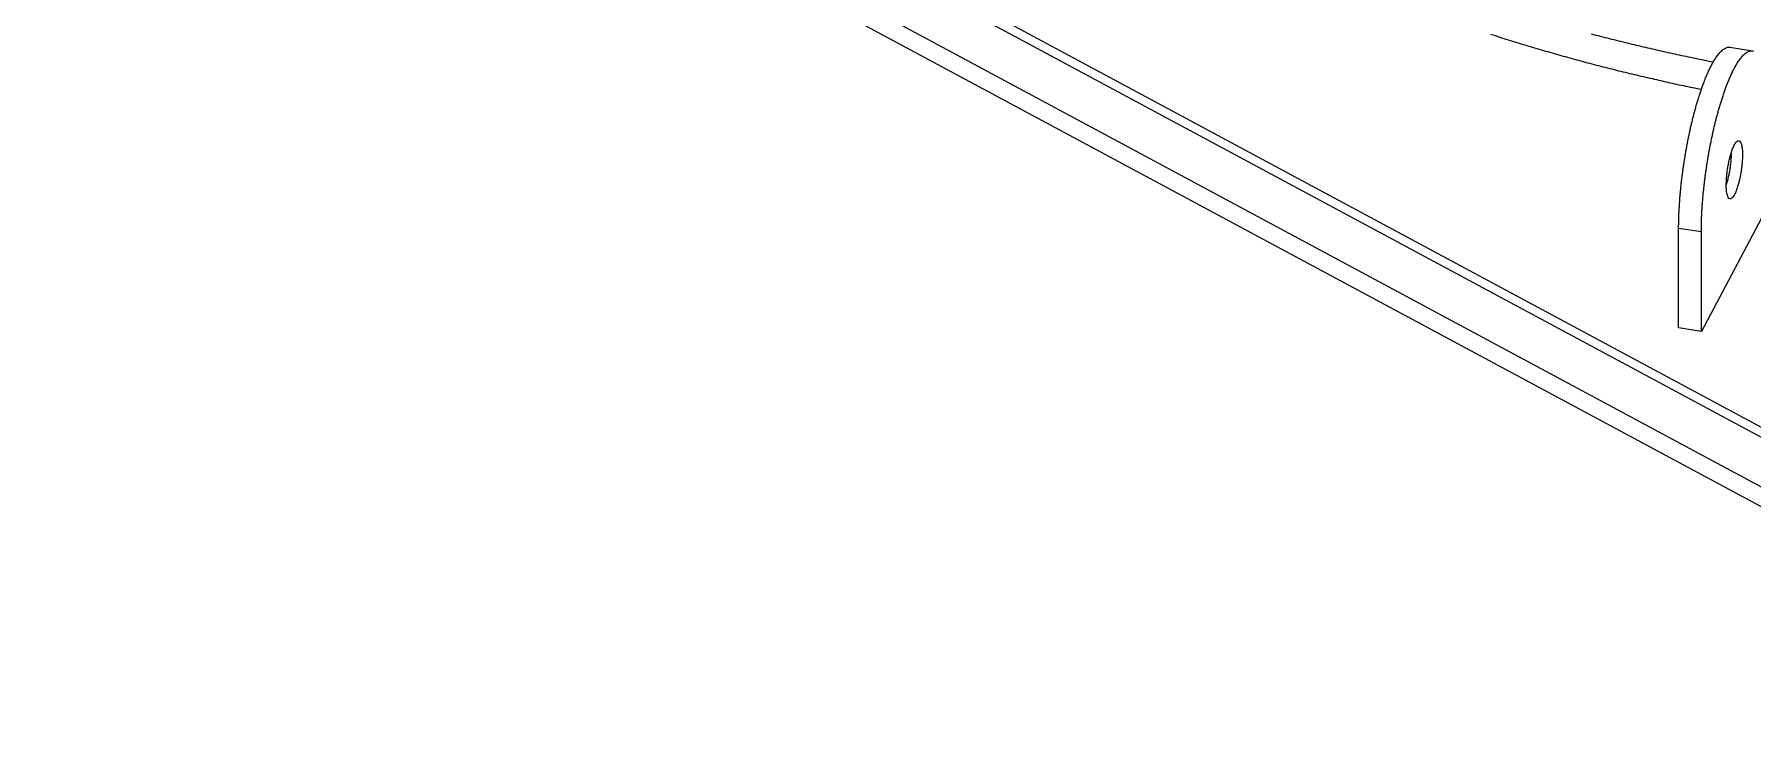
# Model space of a CAD drawing. Header units: millimetres. Extents: x 0 to 841, y 0 to 594.
# Drawn here: x 97.8 to 289.3, y 154.3 to 231.2 of the extents above; entities that cross this region are included whole.
import ezdxf

# ---------------------------------------------------------------- set-up
doc = ezdxf.new("R2010")
doc.units = ezdxf.units.MM
doc.layers.add('FINA', color=7, linetype='CONTINUOUS', lineweight=25)

msp = doc.modelspace()

# ---------------------------------------------------------------- linework, layer by layer
at = {"layer": 'FINA'}
for points in [[(71.5, 303.82), (335.5, 162.08)], [(72.53, 304.37), (336.53, 162.63)], [(71.5, 298.28), (335.5, 156.54)], [(71.5, 298.28), (335.5, 156.54)], [(71.5, 296.07), (335.5, 154.33)], [(260.1, 231.26), (260.35, 231.18), (260.59, 231.1), (260.83, 231.02), (261.08, 230.94), (261.32, 230.86), (261.56, 230.79), (261.81, 230.71), (262.05, 230.63), (262.3, 230.56), (262.54, 230.48), (262.78, 230.41), (263.03, 230.33), (263.27, 230.26), (263.52, 230.18), (263.76, 230.11), (264.01, 230.03), (264.25, 229.96), (264.5, 229.89), (264.74, 229.81), (264.99, 229.74), (265.23, 229.67), (265.48, 229.6), (265.72, 229.52), (265.97, 229.45), (266.21, 229.38), (266.46, 229.31), (266.7, 229.24), (266.95, 229.17), (267.2, 229.1), (267.44, 229.03), (267.69, 228.96), (267.93, 228.89), (268.18, 228.82), (268.43, 228.75), (268.67, 228.68), (268.92, 228.62), (269.16, 228.55), (269.41, 228.48), (269.66, 228.41), (269.9, 228.35), (270.15, 228.28), (270.4, 228.21), (270.65, 228.15), (270.89, 228.08), (271.14, 228.02), (271.39, 227.95), (271.63, 227.89), (271.88, 227.82), (272.13, 227.76), (272.38, 227.69), (272.62, 227.63), (272.87, 227.57), (273.12, 227.5), (273.37, 227.44), (273.61, 227.38), (273.86, 227.32), (274.11, 227.25), (274.36, 227.19), (274.61, 227.13), (274.85, 227.07), (275.1, 227.01), (275.35, 226.95), (275.6, 226.89), (275.85, 226.83), (276.1, 226.77), (276.35, 226.71), (276.59, 226.65), (276.84, 226.59), (277.09, 226.53), (277.34, 226.48), (277.59, 226.42), (277.84, 226.36), (278.09, 226.3), (278.34, 226.25), (278.59, 226.19), (278.84, 226.13), (279.08, 226.08), (279.33, 226.02), (279.58, 225.96), (279.83, 225.91), (280.08, 225.85), (280.33, 225.8), (280.58, 225.74), (280.83, 225.69), (281.08, 225.63), (281.33, 225.58), (281.58, 225.53), (281.83, 225.47), (282.08, 225.42), (282.33, 225.37), (282.58, 225.32), (282.83, 225.26), (283.08, 225.21), (283.33, 225.16), (283.58, 225.11)], [(271.32, 231.29), (271.57, 231.23), (271.82, 231.16), (272.07, 231.1), (272.32, 231.03), (272.57, 230.97), (272.82, 230.9), (273.07, 230.84), (273.32, 230.77), (273.57, 230.71), (273.82, 230.65), (274.07, 230.59), (274.32, 230.52), (274.57, 230.46), (274.82, 230.4), (275.08, 230.34), (275.33, 230.28), (275.58, 230.22), (275.83, 230.16), (276.08, 230.1), (276.33, 230.04), (276.58, 229.98), (276.83, 229.92), (277.08, 229.86), (277.34, 229.8), (277.59, 229.74), (277.84, 229.68), (278.09, 229.62), (278.34, 229.57), (278.6, 229.51), (278.85, 229.45), (279.1, 229.39), (279.35, 229.34), (279.6, 229.28), (279.86, 229.23), (280.11, 229.17), (280.36, 229.11), (280.61, 229.06), (280.86, 229), (281.12, 228.95), (281.37, 228.89), (281.62, 228.84), (281.87, 228.79), (282.13, 228.73), (282.38, 228.68), (282.63, 228.63), (282.89, 228.57), (283.14, 228.52), (283.39, 228.47), (283.65, 228.42), (283.9, 228.37), (284.15, 228.32), (284.4, 228.26), (284.66, 228.21), (284.91, 228.16)], [(281.05, 209.6), (281.05, 209.72), (281.05, 209.85), (281.05, 209.97), (281.06, 210.09), (281.06, 210.21), (281.06, 210.33), (281.06, 210.45), (281.06, 210.57), (281.07, 210.69), (281.07, 210.81), (281.08, 210.93), (281.08, 211.05), (281.08, 211.17), (281.09, 211.29), (281.1, 211.41), (281.1, 211.53), (281.11, 211.65), (281.11, 211.77), (281.12, 211.89), (281.13, 212.01), (281.13, 212.14), (281.14, 212.26), (281.15, 212.38), (281.16, 212.5), (281.17, 212.62), (281.18, 212.74), (281.18, 212.86), (281.19, 212.98), (281.2, 213.1), (281.21, 213.22), (281.22, 213.34), (281.23, 213.46), (281.24, 213.58), (281.26, 213.7), (281.27, 213.82), (281.28, 213.94), (281.29, 214.06), (281.3, 214.18), (281.31, 214.3), (281.33, 214.42), (281.34, 214.54), (281.35, 214.66), (281.37, 214.78), (281.38, 214.9), (281.39, 215.02), (281.41, 215.14), (281.42, 215.26), (281.44, 215.38), (281.45, 215.5), (281.47, 215.62), (281.48, 215.74), (281.5, 215.85), (281.52, 215.97), (281.53, 216.09), (281.55, 216.21), (281.57, 216.33), (281.58, 216.45), (281.6, 216.57), (281.62, 216.69), (281.64, 216.81), (281.65, 216.93), (281.67, 217.05), (281.69, 217.17), (281.71, 217.29), (281.73, 217.41), (281.75, 217.52), (281.77, 217.64), (281.79, 217.76), (281.81, 217.88), (281.83, 218), (281.85, 218.12), (281.87, 218.24), (281.89, 218.36), (281.91, 218.48), (281.93, 218.59), (281.95, 218.71), (281.98, 218.83), (282, 218.95), (282.02, 219.07), (282.04, 219.19), (282.07, 219.31), (282.09, 219.42), (282.11, 219.54), (282.14, 219.66), (282.16, 219.78), (282.18, 219.9), (282.21, 220.01), (282.23, 220.13), (282.26, 220.25), (282.28, 220.37), (282.31, 220.49), (282.34, 220.6), (282.36, 220.72), (282.39, 220.84), (282.42, 220.96), (282.44, 221.07), (282.47, 221.19), (282.5, 221.31), (282.53, 221.43), (282.55, 221.54), (282.58, 221.66), (282.61, 221.78), (282.64, 221.9), (282.67, 222.01), (282.7, 222.13), (282.73, 222.25), (282.76, 222.36), (282.79, 222.48), (282.82, 222.6), (282.85, 222.71), (282.88, 222.83), (282.92, 222.95), (282.95, 223.06), (282.98, 223.18), (283.01, 223.29), (283.05, 223.41), (283.08, 223.53), (283.11, 223.64), (283.15, 223.76), (283.18, 223.87), (283.22, 223.99), (283.25, 224.1), (283.29, 224.22), (283.33, 224.33), (283.36, 224.45), (283.4, 224.56), (283.44, 224.68), (283.47, 224.79), (283.51, 224.91), (283.55, 225.02), (283.59, 225.13), (283.63, 225.25), (283.67, 225.36), (283.71, 225.48), (283.75, 225.59), (283.79, 225.7), (283.84, 225.81), (283.88, 225.93), (283.92, 226.04), (283.97, 226.15), (284.01, 226.26), (284.06, 226.38), (284.1, 226.49), (284.15, 226.6), (284.2, 226.71), (284.24, 226.82), (284.29, 226.93), (284.34, 227.04), (284.39, 227.15), (284.44, 227.26), (284.49, 227.37), (284.55, 227.48), (284.6, 227.59), (284.66, 227.69), (284.71, 227.8), (284.77, 227.91), (284.83, 228.01), (284.88, 228.12), (284.95, 228.22), (285.01, 228.33), (285.07, 228.43), (285.13, 228.53), (285.2, 228.63), (285.27, 228.73), (285.34, 228.83), (285.41, 228.93), (285.49, 229.02), (285.56, 229.11), (285.64, 229.2), (285.72, 229.29), (285.81, 229.38), (285.9, 229.46), (285.99, 229.53), (286.09, 229.6), (286.19, 229.67), (286.3, 229.72), (286.41, 229.76), (286.53, 229.79), (286.65, 229.8), (286.77, 229.79)], [(286.77, 229.79), (289.3, 229.41)], [(283.58, 209.22), (283.58, 209.34), (283.58, 209.46), (283.58, 209.58), (283.58, 209.7), (283.58, 209.82), (283.58, 209.94), (283.59, 210.06), (283.59, 210.18), (283.59, 210.3), (283.6, 210.42), (283.6, 210.54), (283.6, 210.66), (283.61, 210.78), (283.61, 210.9), (283.62, 211.03), (283.62, 211.15), (283.63, 211.27), (283.64, 211.39), (283.64, 211.51), (283.65, 211.63), (283.66, 211.75), (283.67, 211.87), (283.67, 211.99), (283.68, 212.11), (283.69, 212.23), (283.7, 212.35), (283.71, 212.47), (283.72, 212.59), (283.73, 212.71), (283.74, 212.83), (283.75, 212.95), (283.76, 213.07), (283.77, 213.19), (283.78, 213.31), (283.79, 213.43), (283.8, 213.55), (283.81, 213.67), (283.83, 213.79), (283.84, 213.91), (283.85, 214.03), (283.86, 214.15), (283.88, 214.27), (283.89, 214.39), (283.91, 214.51), (283.92, 214.63), (283.93, 214.75), (283.95, 214.87), (283.96, 214.99), (283.98, 215.11), (283.99, 215.23), (284.01, 215.35), (284.02, 215.47), (284.04, 215.59), (284.06, 215.71), (284.07, 215.83), (284.09, 215.95), (284.11, 216.06), (284.12, 216.18), (284.14, 216.3), (284.16, 216.42), (284.18, 216.54), (284.2, 216.66), (284.21, 216.78), (284.23, 216.9), (284.25, 217.02), (284.27, 217.14), (284.29, 217.26), (284.31, 217.38), (284.33, 217.49), (284.35, 217.61), (284.37, 217.73), (284.39, 217.85), (284.41, 217.97), (284.43, 218.09), (284.46, 218.21), (284.48, 218.33), (284.5, 218.44), (284.52, 218.56), (284.54, 218.68), (284.57, 218.8), (284.59, 218.92), (284.61, 219.04), (284.64, 219.15), (284.66, 219.27), (284.68, 219.39), (284.71, 219.51), (284.73, 219.63), (284.76, 219.75), (284.78, 219.86), (284.81, 219.98), (284.83, 220.1), (284.86, 220.22), (284.89, 220.33), (284.91, 220.45), (284.94, 220.57), (284.97, 220.69), (284.99, 220.8), (285.02, 220.92), (285.05, 221.04), (285.08, 221.16), (285.11, 221.27), (285.13, 221.39), (285.16, 221.51), (285.19, 221.63), (285.22, 221.74), (285.25, 221.86), (285.28, 221.98), (285.31, 222.09), (285.34, 222.21), (285.38, 222.33), (285.41, 222.44), (285.44, 222.56), (285.47, 222.67), (285.5, 222.79), (285.54, 222.91), (285.57, 223.02), (285.6, 223.14), (285.64, 223.25), (285.67, 223.37), (285.71, 223.48), (285.74, 223.6), (285.78, 223.72), (285.81, 223.83), (285.85, 223.95), (285.89, 224.06), (285.92, 224.18), (285.96, 224.29), (286, 224.4), (286.04, 224.52), (286.08, 224.63), (286.12, 224.75), (286.16, 224.86), (286.2, 224.97), (286.24, 225.09), (286.28, 225.2), (286.32, 225.31), (286.36, 225.43), (286.4, 225.54), (286.45, 225.65), (286.49, 225.76), (286.54, 225.88), (286.58, 225.99), (286.63, 226.1), (286.67, 226.21), (286.72, 226.32), (286.77, 226.43), (286.82, 226.54), (286.87, 226.65), (286.92, 226.76), (286.97, 226.87), (287.02, 226.98), (287.07, 227.09), (287.13, 227.2), (287.18, 227.31), (287.24, 227.41), (287.29, 227.52), (287.35, 227.63), (287.41, 227.73), (287.47, 227.83), (287.53, 227.94), (287.59, 228.04), (287.66, 228.14), (287.73, 228.24), (287.79, 228.34), (287.86, 228.44), (287.94, 228.54), (288.01, 228.63), (288.09, 228.73), (288.17, 228.82), (288.25, 228.9), (288.33, 228.99), (288.42, 229.07), (288.52, 229.15), (288.62, 229.22), (288.72, 229.28), (288.83, 229.33), (288.94, 229.38), (289.06, 229.4), (289.18, 229.41), (289.3, 229.41)], [(289.3, 229.41), (289.41, 229.38)], [(286.36, 214.45), (286.36, 214.57), (286.36, 214.69), (286.37, 214.81), (286.37, 214.93), (286.38, 215.05), (286.39, 215.17), (286.4, 215.29), (286.41, 215.41), (286.42, 215.53), (286.43, 215.65), (286.44, 215.77), (286.46, 215.89), (286.47, 216.01), (286.49, 216.13), (286.51, 216.25), (286.53, 216.37), (286.55, 216.49), (286.57, 216.61), (286.59, 216.73), (286.61, 216.85), (286.64, 216.96), (286.66, 217.08), (286.69, 217.2), (286.72, 217.32), (286.74, 217.43), (286.77, 217.55), (286.8, 217.67), (286.84, 217.78), (286.87, 217.9), (286.91, 218.02), (286.94, 218.13), (286.98, 218.25), (287.02, 218.36), (287.06, 218.47), (287.11, 218.58), (287.16, 218.69), (287.21, 218.8), (287.26, 218.91), (287.32, 219.02), (287.39, 219.12), (287.46, 219.21), (287.54, 219.3), (287.64, 219.37), (287.76, 219.39)], [(287.76, 219.39), (287.87, 219.33), (287.94, 219.24), (287.99, 219.13), (288.04, 219.02), (288.07, 218.9), (288.09, 218.79), (288.11, 218.67), (288.13, 218.55), (288.14, 218.43), (288.15, 218.31), (288.16, 218.19), (288.16, 218.07), (288.16, 217.95), (288.16, 217.83), (288.16, 217.71), (288.16, 217.59), (288.16, 217.47), (288.15, 217.35), (288.14, 217.22), (288.14, 217.1), (288.13, 216.98), (288.12, 216.86), (288.1, 216.74), (288.09, 216.63), (288.08, 216.51), (288.06, 216.39), (288.05, 216.27), (288.03, 216.15), (288.01, 216.03), (288, 215.91), (287.98, 215.79), (287.95, 215.67), (287.93, 215.55), (287.91, 215.44), (287.89, 215.32), (287.86, 215.2), (287.83, 215.08), (287.81, 214.96), (287.78, 214.85), (287.75, 214.73), (287.72, 214.61), (287.69, 214.5), (287.65, 214.38), (287.62, 214.27), (287.58, 214.15), (287.54, 214.04), (287.5, 213.93), (287.46, 213.81), (287.41, 213.7), (287.37, 213.59), (287.32, 213.48), (287.26, 213.37), (287.2, 213.27), (287.14, 213.17), (287.07, 213.07), (286.98, 212.99), (286.88, 212.92), (286.76, 212.9)], [(286.9, 218), (286.9, 217.88), (286.9, 217.76), (286.89, 217.63), (286.89, 217.51), (286.88, 217.39), (286.87, 217.26), (286.86, 217.14), (286.85, 217.02), (286.84, 216.89), (286.83, 216.77), (286.81, 216.65), (286.8, 216.53), (286.78, 216.41), (286.76, 216.28), (286.74, 216.16), (286.72, 216.04), (286.7, 215.92), (286.68, 215.8), (286.66, 215.67), (286.63, 215.55), (286.61, 215.43), (286.58, 215.31), (286.55, 215.19), (286.52, 215.07), (286.49, 214.95), (286.46, 214.83), (286.43, 214.71), (286.4, 214.6), (286.36, 214.48)], [(286.76, 212.9), (286.65, 212.96), (286.57, 213.06), (286.52, 213.18), (286.48, 213.3), (286.45, 213.42), (286.42, 213.55), (286.4, 213.68), (286.39, 213.81), (286.38, 213.93), (286.37, 214.06), (286.36, 214.19), (286.36, 214.32), (286.36, 214.45)], [(290.95, 212), (283.58, 198.14)], [(281.05, 198.53), (281.05, 209.6)], [(283.58, 209.22), (281.05, 209.6)], [(283.58, 198.14), (283.58, 209.22)], [(283.58, 198.14), (281.05, 198.53)]]:
    msp.add_lwpolyline(points, dxfattribs=at)

doc.saveas('drawing.dxf')
